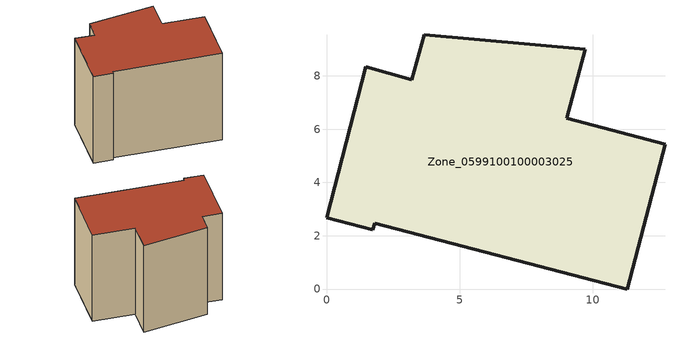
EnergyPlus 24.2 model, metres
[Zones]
Zone_0599100100003025
 floor ground (C_G): 1.81,2.47 1.73,2.22 0,2.67 1.47,8.34 3.21,7.86 3.67,9.53 9.71,9 9.02,6.41 12.7,5.43 11.29,0 z0
 wall outside (C_F): 9.71,9 3.67,9.53 3.21,7.86 1.47,8.34 0,2.67 1.73,2.22 1.81,2.47 11.29,0 12.7,5.43 9.02,6.41 9.71,9 z0:9.14
 roof outside (C_R): 1.81,2.47 11.29,0 12.7,5.43 9.02,6.41 9.71,9 3.67,9.53 3.21,7.86 1.47,8.34 0,2.67 1.73,2.22 z9.14
[BUILDING]
Pand.0599100100003025: North Axis=0; Terrain=City; Loads Convergence Tolerance Value=0.04; Temperature Convergence Tolerance Value=0.4; Solar Distribution=FullExterior; Maximum Number of Warmup Days=25; Minimum Number of Warmup Days=1
[Site:Location]
Rotterdam.The.Hague.AP_ZH_NLD Design_Conditions: Latitude=51.96; Longitude=4.45; Time Zone=1; Elevation=-4.5
[SITE:GROUNDTEMPERATURE:BUILDINGSURFACE]
18, 18, 18, 18, 18, 18, 18, 18, 18, 18, 18, 18
[MATERIAL] Thermal Absorptance=0.9; Solar Absorptance=0.7; Visible Absorptance=0.7
Name | Roughness | Thickness | Conductivity | Density | Specific Heat
G.TC.2006-2014 | MediumSmooth | 0.15 | 0.06 | 540 | 1210
F.TC.2006-2014 | Rough | 0.3 | 0.12 | 1920 | 840
R.TC.2006-2014 | MediumRough | 0.2 | 0.08 | 1500 | 1000
[CONSTRUCTION]
C_G: G.TC.2006-2014
C_F: F.TC.2006-2014
C_R: R.TC.2006-2014
[ZONE]
Zone_0599100100003025: Type=1; Multiplier=1; Ceiling Height=Autocalculate; Volume=Autocalculate; Floor Area=autocalculate; Part of Total Floor Area=Yes
[ZONEINFILTRATION:DESIGNFLOWRATE]
Infil_Zone_0599100100003025: Zone or ZoneList or Space or SpaceList=Zone_0599100100003025; Schedule=AlwaysOn; Design Flow Rate Calculation Method=Flow/Area; Flow Rate per Floor Area=0.0015; Constant Term Coefficient=1; Temperature Term Coefficient=0; Velocity Term Coefficient=0; Velocity Squared Term Coefficient=0
[HVACTEMPLATE:ZONE:IDEALLOADSAIRSYSTEM]
Zone_0599100100003025: Maximum Heating Supply Air Temperature=50; Minimum Cooling Supply Air Temperature=13; Maximum Heating Supply Air Humidity Ratio=0.0156; Minimum Cooling Supply Air Humidity Ratio=0.0077; Heating Limit=NoLimit; Cooling Limit=NoLimit; Dehumidification Control Type=ConstantSensibleHeatRatio; Cooling Sensible Heat Ratio=0.7; Dehumidification Setpoint=60; Humidification Control Type=None; Humidification Setpoint=30; Outdoor Air Method=None; Outdoor Air Flow Rate per Person=0.00944; Outdoor Air Flow Rate per Zone Floor Area=0; Outdoor Air Flow Rate per Zone=0; Demand Controlled Ventilation Type=None; Outdoor Air Economizer Type=NoEconomizer; Heat Recovery Type=None; Sensible Heat Recovery Effectiveness=0.7; Latent Heat Recovery Effectiveness=0.65
[ZONECONTROL:THERMOSTAT]
ThermostatControl_Zone_0599100100003025: Zone or ZoneList=Zone_0599100100003025; Control Type Schedule=DualSetpointControlType; Control 1=Thermostat_Zone_0599100100003025; Temperature Difference Between Cutout And Setpoint=0
[THERMOSTATSETPOINT:DUALSETPOINT]
Thermostat_Zone_0599100100003025: Heating Setpoint Temperature Schedule=HeatingSetpoint_Zone_0599100100003025; Cooling Setpoint Temperature Schedule=CoolingSetpoint_Zone_0599100100003025
[SCHEDULE:COMPACT]
HeatingSetpoint_Zone_0599100100003025: Through: 12/31, For: AllDays, Until: 24:00, 21
CoolingSetpoint_Zone_0599100100003025: Through: 12/31, For: AllDays, Until: 24:00, 24
DualSetpointControlType: Through: 12/31, For: AllDays, Until: 24:00, 4
AlwaysOn: Through: 12/31, For: AllDays, Until: 24:00, 1
